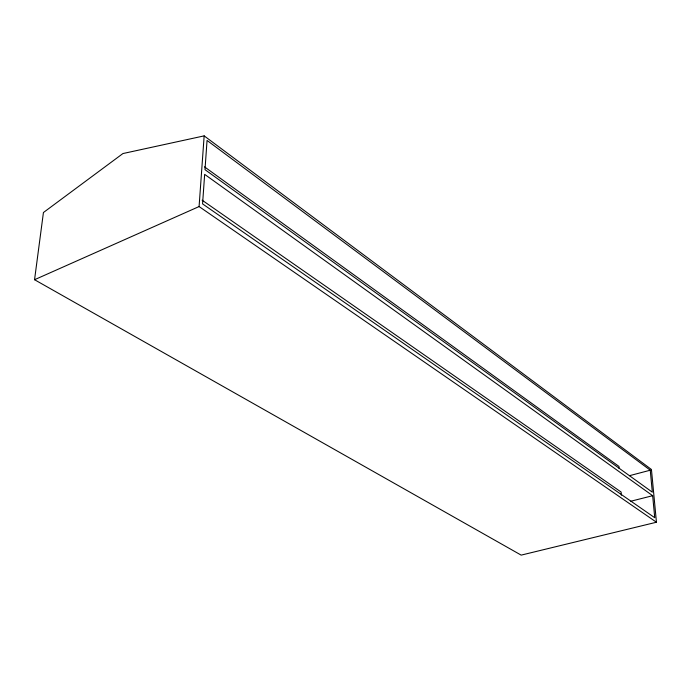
<?xml version="1.0" encoding="UTF-8"?>
<svg xmlns="http://www.w3.org/2000/svg" width="691" height="691" viewBox="0 0 691 691"><rect width="100%" height="100%" fill="white"/><g stroke="black" fill="none" stroke-linecap="round" stroke-linejoin="round"><path stroke-width="1.04" d="M656.45 522.232L199.086 206.557L204.156 135.877L122.929 153.549L43.429 212.526L34.55 279.717L521.169 555.123L656.45 522.232L651.44 469.491L204.156 135.877M34.55 279.717L199.086 206.557M629.484 475.684L650.248 470.208L652.33 492.173L204.994 169.658L207.05 140.446L650.248 470.208M630.823 501.234L652.658 495.697L654.74 517.706L202.575 203.897L204.657 174.365L652.658 495.697M202.1 200.174L621.114 492.044L621.373 495.205M204.476 166.833L618.972 466.434L619.145 468.541"/></g></svg>
